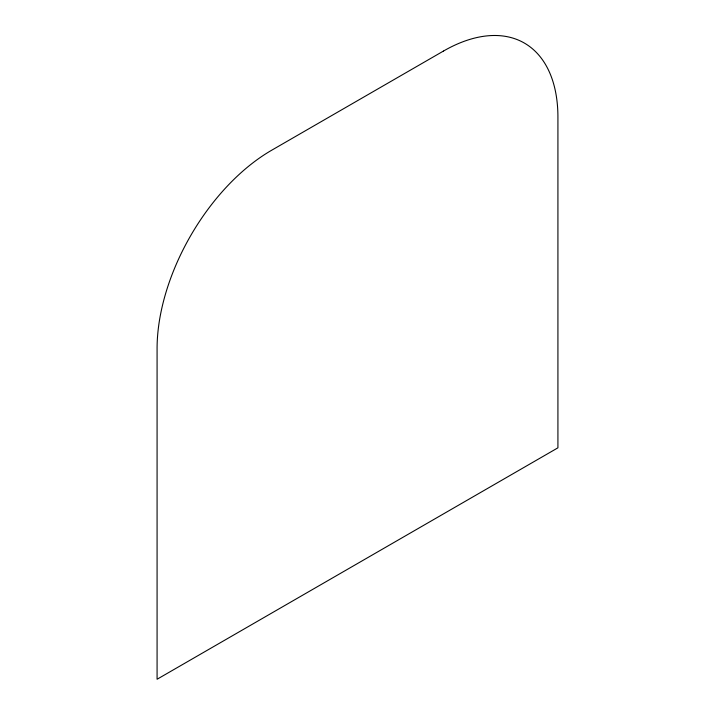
<?xml version="1.0" encoding="UTF-8"?>
<svg xmlns="http://www.w3.org/2000/svg" width="715" height="715" viewBox="0 0 715 715"><rect width="100%" height="100%" fill="white"/><g stroke="black" fill="none" stroke-linecap="round" stroke-linejoin="round"><path stroke-width="1.07" d="M443.398 51.096L271.602 150.275A161.965 93.513 -60 0 0 157.077 348.643L157.077 679.25L557.923 447.822L557.923 117.215A161.965 93.513 -60 0 0 443.398 51.096"/></g></svg>
